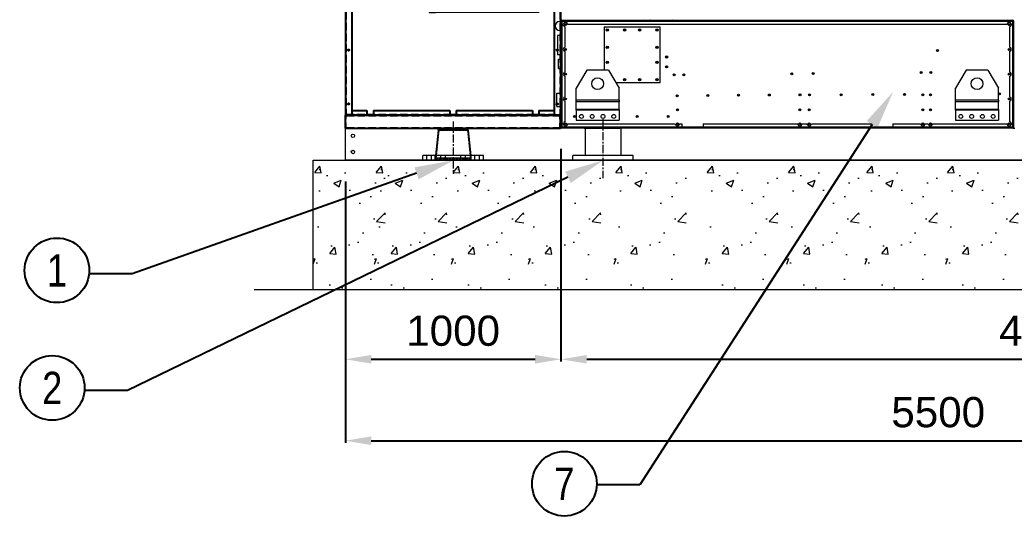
# Model space of a CAD drawing. Header units: millimetres. Extents: x -17070 to 41831, y -291348 to 30635.
# Drawn here: x 20507 to 25119, y 15622 to 17925 of the extents above; entities that cross this region are included whole.
import ezdxf
from ezdxf import colors
from ezdxf.entities.mleader import LeaderData, LeaderLine
from ezdxf.enums import TextEntityAlignment as Align
from ezdxf.math import Vec2, Vec3

# ---------------------------------------------------------------- set-up
doc = ezdxf.new("R2010")
doc.units = ezdxf.units.MM
for name, pattern in [('CENTER', [2, 1.25, -0.25, 0.25, -0.25]), ('DASHED', [15, 12, -3]), ('HIDDEN', [0.375, 0.25, -0.125])]:
    doc.linetypes.add(name, pattern=pattern)
for name, color, linetype in [('center', 1, 'CENTER'), ('냉각탑_dim', 1, 'Continuous'), ('냉각탑_text', 3, 'Continuous'), ('냉각탑_기초', 23, 'Continuous'), ('숨은선', 5, 'HIDDEN')]:
    doc.layers.add(name, color=color, linetype=linetype)
doc.styles.get("Standard").update_dxf_attribs({"font": 'arial.ttf'})
doc.dimstyles.new('1.40', dxfattribs={"dimscale": 20, "dimtxt": 1.5, "dimasz": 1, "dimexe": 0.5, "dimexo": 0.5, "dimgap": 0.5, "dimtad": 1, "dimdec": 0, "dimzin": 0, "dimdsep": 46, "dimtxsty": 'Standard', "dimcen": 0, "dimclrd": 2, "dimclre": 2, "dimclrt": 3, "dimadec": 0, "dimazin": 0, "dimtfac": 1, "dimtdec": 0, "dimtmove": 0, "dimatfit": 0, "dimfxl": 1, "dimtolj": 1, "dimtzin": 0, "dimlwd": -1, "dimlwe": -1, "dimarcsym": 0})

# ---------------------------------------------------------------- blocks, each defined once
blk = doc.blocks.new('*D364')
at = {"color": 2, "transparency": 16777216}
for p, q in [((23017.1, 17326.2), (23017.1, 16340.1)), ((22017.1, 17174.3), (22017.1, 16340.1)), ((22137.1, 16350.1), (22897.1, 16350.1))]:
    blk.add_line(p, q, dxfattribs=at)
for points in [[(22137.1, 16370.1), (22137.1, 16330.1), (22017.1, 16350.1)], [(22897.1, 16370.1), (22897.1, 16330.1), (23017.1, 16350.1)]]:
    blk.add_solid(points, dxfattribs=at)
at = {"layer": 'Defpoints', "color": 0, "transparency": 16777216}
for p in [(23017.1, 17426.2), (22017.1, 17274.3), (23017.1, 16350.1)]:
    blk.add_point(p, dxfattribs=at)
at = {"color": 3, "lineweight": 5, "transparency": 16777216, "insert": (22517.1, 16481.6), "char_height": 140, "attachment_point": 5}
blk.add_mtext('\\A1;1000', dxfattribs=at)
blk = doc.blocks.new('*D365')
at = {"color": 2, "transparency": 16777216}
for p, q in [((23017.1, 17326.2), (23017.1, 16340.1)), ((27517.1, 17174.3), (27517.1, 16340.1)), ((23137.1, 16350.1), (27397.1, 16350.1))]:
    blk.add_line(p, q, dxfattribs=at)
for points in [[(23137.1, 16370.1), (23137.1, 16330.1), (23017.1, 16350.1)], [(27397.1, 16370.1), (27397.1, 16330.1), (27517.1, 16350.1)]]:
    blk.add_solid(points, dxfattribs=at)
at = {"layer": 'Defpoints', "color": 0, "transparency": 16777216}
for p in [(23017.1, 17426.2), (27517.1, 17274.3), (27517.1, 16350.1)]:
    blk.add_point(p, dxfattribs=at)
at = {"color": 3, "lineweight": 5, "transparency": 16777216, "insert": (25267.1, 16481.6), "char_height": 140, "attachment_point": 5}
blk.add_mtext('\\A1;4500', dxfattribs=at)
blk = doc.blocks.new('*D361')
at = {"color": 2, "transparency": 16777216}
for p, q in [((22017.1, 17172.7), (22017.1, 15962.2)), ((27517.1, 17172.7), (27517.1, 15962.2)), ((22137.1, 15972.2), (27397.1, 15972.2))]:
    blk.add_line(p, q, dxfattribs=at)
for points in [[(22137.1, 15992.2), (22137.1, 15952.2), (22017.1, 15972.2)], [(27397.1, 15992.2), (27397.1, 15952.2), (27517.1, 15972.2)]]:
    blk.add_solid(points, dxfattribs=at)
at = {"layer": 'Defpoints', "color": 0, "transparency": 16777216}
for p in [(22017.1, 17272.7), (27517.1, 17272.7), (27517.1, 15972.2)]:
    blk.add_point(p, dxfattribs=at)
at = {"color": 3, "lineweight": 5, "transparency": 16777216, "insert": (24767.1, 16103.7), "char_height": 140, "attachment_point": 5}
blk.add_mtext('\\A1;5500', dxfattribs=at)
blk = doc.blocks.new('A$C61556EF2')
for p, q in [((0, 998), (1450, 998)), ((0, 0), (0, 998)), ((1450, 998), (2900, 998)), ((2900, 0), (2900, 998)), ((2880, 968), (2900, 968)), ((1425, 898), (2425, 898)), ((1425, 898), (1425, 868)), ((2425, 898), (2425, 868)), ((1425, 868), (1425, 418)), ((1425, 868), (2425, 868)), ((1450, 868), (2425, 868)), ((1450, 868), (1450, 418)), ((2400, 868), (2400, 418)), ((2425, 868), (2425, 418)), ((2880, 868), (2900, 868)), ((1425, 418), (2425, 418)), ((1425, 388), (1425, 418)), ((1450, 418), (2425, 418)), ((2425, 388), (2425, 418)), ((1425, 388), (2425, 388)), ((0, 0), (1450, 0)), ((1450, 0), (2900, 0)), ((2880, 30), (2900, 30))]:
    blk.add_line(p, q)
at = {"color": 5}
for p, q in [((0, 968), (1450, 968)), ((0, 968), (20, 968)), ((20, 898), (20, 968)), ((1450, 968), (2900, 968)), ((2880, 898), (2880, 968)), ((20, 898), (0, 898)), ((1.6, 868), (1.6, 898)), ((2880, 898), (2900, 898)), ((2898.4, 868), (2898.4, 898)), ((20, 868), (0, 868)), ((20, 514), (20, 868)), ((2880, 514), (2880, 868)), ((20, 514), (0, 514)), ((1.6, 484), (1.6, 514)), ((2880, 514), (2900, 514)), ((2898.4, 484), (2898.4, 514)), ((20, 484), (0, 484)), ((20, 130), (20, 484)), ((2880, 130), (2880, 484)), ((2880, 484), (2900, 484)), ((20, 130), (0, 130)), ((20, 100), (0, 100)), ((1.6, 100), (1.6, 130)), ((20, 30), (20, 100)), ((20, 30), (20, 100)), ((2880, 130), (2900, 130)), ((2880, 30), (2880, 100)), ((2880, 30), (2880, 100)), ((2880, 100), (2900, 100)), ((2898.4, 100), (2898.4, 130)), ((0, 30), (1450, 30)), ((1450, 30), (2900, 30))]:
    blk.add_line(p, q, dxfattribs=at)
for centre in [(50, 983), (300, 983), (550, 983), (800, 983), (1050, 983), (1300, 983), (1600, 983), (1850, 983), (2100, 983), (2350, 983), (2600, 983), (2850, 983), (1525, 888), (1725, 888), (1925, 888), (2125, 888), (2325, 888), (1430, 793), (2420, 793), (1430, 693), (2420, 693), (1430, 593), (2420, 593), (1430, 493), (2420, 493), (1525, 398), (1725, 398), (1925, 398), (2125, 398), (2325, 398), (50, 15), (300, 15), (550, 15), (800, 15), (1050, 15), (1286, 15), (1600, 15), (1850, 15), (2100, 15), (2350, 15), (2600, 15), (2850, 15)]:
    blk.add_circle(centre, 3)
at = {"layer": '숨은선', "ltscale": 4}
for p, q in [((0, 996.4), (1450, 996.4)), ((1.6, 898), (1.6, 998)), ((1450, 996.4), (2898.4, 996.4)), ((2898.4, 898), (2898.4, 998)), ((1.6, 514), (1.6, 868)), ((2898.4, 514), (2898.4, 868)), ((1.6, 30), (1.6, 484)), ((2898.4, 30), (2898.4, 484)), ((1.6, 1.6), (1.6, 100)), ((2898.4, 1.6), (2898.4, 100)), ((0, 1.6), (1450, 1.6)), ((1450, 1.6), (2898.4, 1.6))]:
    blk.add_line(p, q, dxfattribs=at)
blk = doc.blocks.new('1')
at = {"color": 0, "lineweight": 20}
for p, q in [((22017.1, 17274.3), (22017.1, 20422.7)), ((23020.6, 17422.7), (22017.1, 17422.7)), ((25113.6, 17422.7), (25121.8, 17422.7)), ((27517.1, 17274.3), (22017.1, 17274.3))]:
    blk.add_line(p, q, dxfattribs=at)
at = {"color": 7, "lineweight": 20, "ltscale": 0.003333}
for p, q in [((23017.1, 17917.8), (23011.1, 17917.8)), ((23017.1, 17875.1), (23011.1, 17875.1))]:
    blk.add_line(p, q, dxfattribs=at)
at = {"color": 7, "lineweight": 20, "ltscale": 0.010278}
for p, q in [((23017.1, 17919.2), (23017.1, 17900.7)), ((23019.1, 17900.7), (23019.1, 17919.2)), ((25113.6, 17900.7), (25113.6, 17919.2)), ((25115.1, 17919.2), (25115.1, 17900.7)), ((25117.1, 17900.7), (25117.1, 17919.2)), ((23017.1, 17444.7), (23017.1, 17426.2)), ((23019.1, 17426.2), (23019.1, 17444.7)), ((25113.6, 17426.2), (25113.6, 17444.7)), ((25115.1, 17444.7), (25115.1, 17426.2)), ((25117.1, 17426.2), (25117.1, 17444.7))]:
    blk.add_line(p, q, dxfattribs=at)
at = {"color": 7, "lineweight": 20, "ltscale": 0.001111}
for p, q in [((23019.1, 17919.2), (23017.1, 17919.2)), ((23020.6, 17902.7), (23020.6, 17900.7)), ((23166.5, 17922.7), (23166.5, 17924.7)), ((23255.6, 17922.7), (23255.6, 17924.7)), ((25117.1, 17919.2), (25115.1, 17919.2)), ((23020.6, 17444.7), (23020.6, 17442.7)), ((23017.1, 17426.2), (23019.1, 17426.2)), ((25115.1, 17426.2), (25117.1, 17426.2))]:
    blk.add_line(p, q, dxfattribs=at)
at = {"color": 7, "lineweight": 20, "ltscale": 0.253333}
for p, q in [((23017.1, 17900.7), (23017.1, 17444.7)), ((23020.6, 17900.7), (23020.6, 17444.7)), ((25113.6, 17444.7), (25113.6, 17900.7)), ((25117.1, 17444.7), (25117.1, 17900.7))]:
    blk.add_line(p, q, dxfattribs=at)
at = {"color": 7, "lineweight": 20, "ltscale": 0.001944}
for p, q in [((23017.1, 17900.7), (23020.6, 17900.7)), ((23020.6, 17919.2), (23020.6, 17922.7)), ((25113.6, 17919.2), (25113.6, 17922.7)), ((25117.1, 17900.7), (25113.6, 17900.7)), ((23017.1, 17444.7), (23020.6, 17444.7)), ((25117.1, 17444.7), (25113.6, 17444.7)), ((23020.6, 17426.2), (23020.6, 17422.7)), ((25113.6, 17426.2), (25113.6, 17422.7))]:
    blk.add_line(p, q, dxfattribs=at)
at = {"color": 7, "lineweight": 20, "ltscale": 0.000833333}
for p, q in [((23020.6, 17919.2), (23019.1, 17919.2)), ((25113.6, 17919.2), (25115.1, 17919.2)), ((23020.6, 17426.2), (23019.1, 17426.2)), ((25113.6, 17426.2), (25115.1, 17426.2))]:
    blk.add_line(p, q, dxfattribs=at)
at = {"color": 7, "lineweight": 20}
for p, q in [((23020.6, 17922.7), (25113.6, 17922.7)), ((23020.6, 17919.2), (25113.6, 17919.2)), ((25086.1, 17902.7), (23048.1, 17902.7)), ((25113.6, 17422.7), (23020.6, 17422.7)), ((25113.6, 17422.7), (23020.6, 17422.7))]:
    blk.add_line(p, q, dxfattribs=at)
at = {"color": 7, "lineweight": 20, "ltscale": 0.009167}
for p, q in [((23020.6, 17919.2), (23020.6, 17902.7)), ((25113.6, 17902.7), (25113.6, 17919.2)), ((23020.6, 17442.7), (23020.6, 17426.2)), ((23577.1, 17442.7), (23577.1, 17426.2)), ((23677.1, 17442.7), (23677.1, 17426.2)), ((24457.1, 17442.7), (24457.1, 17426.2)), ((24557.1, 17442.7), (24557.1, 17426.2)), ((25113.6, 17426.2), (25113.6, 17442.7))]:
    blk.add_line(p, q, dxfattribs=at)
at = {"color": 7, "lineweight": 20, "ltscale": 0.004167}
for p, q in [((23028.1, 17902.7), (23020.6, 17902.7)), ((25113.6, 17902.7), (25106.1, 17902.7)), ((23020.6, 17442.7), (23028.1, 17442.7)), ((25106.1, 17442.7), (25113.6, 17442.7))]:
    blk.add_line(p, q, dxfattribs=at)
at = {"color": 7, "lineweight": 20, "ltscale": 0.004279}
for p, q in [((23020.6, 17900.7), (23028.3, 17900.7)), ((25113.6, 17900.7), (25105.9, 17900.7)), ((23020.6, 17444.7), (23028.3, 17444.7)), ((25113.6, 17444.7), (25105.9, 17444.7))]:
    blk.add_line(p, q, dxfattribs=at)
at = {"color": 7, "lineweight": 20, "ltscale": 0.001115}
for p, q in [((23510.2, 17922.7), (23510.3, 17924.7)), ((23536.8, 17922.7), (23536.9, 17924.7)), ((23540.3, 17922.7), (23540.5, 17924.7)), ((23540.3, 17922.7), (23540.5, 17924.7)), ((24150.5, 17924.7), (24150.3, 17922.7)), ((24150.3, 17922.7), (24150.5, 17924.7)), ((24760.3, 17922.7), (24760.5, 17924.7)), ((24763.8, 17922.7), (24764, 17924.7)), ((24790.4, 17922.7), (24790.6, 17924.7))]:
    blk.add_line(p, q, dxfattribs=at)
at = {"color": 7, "lineweight": 20, "ltscale": 0.02475}
for p, q in [((23001.1, 17852.2), (23001.1, 17807.7)), ((23001.1, 17807.7), (23001.1, 17763.1))]:
    blk.add_line(p, q, dxfattribs=at)
at = {"color": 7, "lineweight": 20, "ltscale": 0.008889}
for p, q in [((23017.1, 17852.2), (23001.1, 17852.2)), ((23017.1, 17763.1), (23001.1, 17763.1))]:
    blk.add_line(p, q, dxfattribs=at)
at = {"color": 7, "lineweight": 20, "ltscale": 0.052833}
for p, q in [((23037.1, 17797.6), (23037.1, 17892.7)), ((25097.1, 17892.7), (25097.1, 17797.6)), ((23037.1, 17682.6), (23037.1, 17777.7)), ((25097.1, 17777.7), (25097.1, 17682.6)), ((23037.1, 17567.6), (23037.1, 17662.7)), ((25097.1, 17662.7), (25097.1, 17567.6)), ((23037.1, 17452.6), (23037.1, 17547.7)), ((25097.1, 17547.7), (25097.1, 17452.6))]:
    blk.add_line(p, q, dxfattribs=at)
at = {"color": 7, "lineweight": 20, "ltscale": 0.144444}
for p, q in [((23217.1, 17892.7), (23477.1, 17892.7)), ((23217.1, 17892.7), (23217.1, 17690.7)), ((23477.1, 17632.7), (23477.1, 17892.7)), ((23477.1, 17632.7), (23272, 17632.7))]:
    blk.add_line(p, q, dxfattribs=at)
at = {"color": 7, "lineweight": 20, "ltscale": 0.011861}
blk.add_line((23005.9, 17699.3), (23005.9, 17742), dxfattribs=at)
at = {"color": 7, "lineweight": 20, "ltscale": 0.006222}
for p, q in [((23005.9, 17742), (23017.1, 17742)), ((23005.9, 17699.3), (23017.1, 17699.3))]:
    blk.add_line(p, q, dxfattribs=at)
at = {"color": 7, "lineweight": 20, "ltscale": 0.003143}
blk.add_line((23037.1, 17675.5), (23037.1, 17669.8), dxfattribs=at)
at = {"color": 7, "lineweight": 20, "ltscale": 0.053832}
for p, q in [((23137.1, 17690.7), (23087.1, 17607.7)), ((24897.1, 17690.7), (24847.1, 17607.7)), ((24997.1, 17690.7), (25047.1, 17607.7))]:
    blk.add_line(p, q, dxfattribs=at)
at = {"color": 7, "lineweight": 20, "ltscale": 0.044444}
blk.add_line((23237.1, 17690.7), (23137.1, 17690.7), dxfattribs=at)
at = {"color": 7, "lineweight": 20, "ltscale": 0.016214}
blk.add_line((23237.1, 17690.7), (23287.1, 17607.7), dxfattribs=at)
at = {"color": 7, "lineweight": 20, "ltscale": 9.6213e-07}
blk.add_line((23502.1, 17706.7), (23502.1, 17706.7), dxfattribs=at)
at = {"color": 7, "lineweight": 20, "ltscale": 0.055556}
for p, q in [((24997.1, 17690.7), (24897.1, 17690.7)), ((23677.1, 17426.2), (23577.1, 17426.2)), ((24557.1, 17426.2), (24457.1, 17426.2)), ((24557.1, 17426.2), (24457.1, 17426.2))]:
    blk.add_line(p, q, dxfattribs=at)
at = {"color": 7, "lineweight": 20, "ltscale": 0.016806}
for p, q in [((22997.9, 17553.7), (22997.9, 17584)), ((22997.9, 17523.5), (22997.9, 17553.7))]:
    blk.add_line(p, q, dxfattribs=at)
at = {"color": 7, "lineweight": 20, "ltscale": 0.010667}
for p, q in [((22997.9, 17584), (23017.1, 17584)), ((22997.9, 17523.5), (23017.1, 17523.5))]:
    blk.add_line(p, q, dxfattribs=at)
at = {"color": 7, "lineweight": 20, "ltscale": 0.031187}
for p, q in [((23087.1, 17551.5), (23087.1, 17607.7)), ((23287.1, 17551.5), (23287.1, 17607.7)), ((24847.1, 17551.5), (24847.1, 17607.7)), ((25047.1, 17551.5), (25047.1, 17607.7))]:
    blk.add_line(p, q, dxfattribs=at)
at = {"color": 7, "lineweight": 20, "ltscale": 0.003919}
for p, q in [((23087.1, 17544.5), (23087.1, 17551.5)), ((23287.1, 17551.5), (23287.1, 17544.5)), ((24847.1, 17544.5), (24847.1, 17551.5)), ((25047.1, 17551.5), (25047.1, 17544.5))]:
    blk.add_line(p, q, dxfattribs=at)
at = {"color": 7, "lineweight": 20, "ltscale": 0.111111}
for p, q in [((23287.1, 17551.5), (23087.1, 17551.5)), ((23287.1, 17544.5), (23087.1, 17544.5)), ((25047.1, 17551.5), (24847.1, 17551.5)), ((25047.1, 17544.5), (24847.1, 17544.5)), ((23287.1, 17509.3), (23087.1, 17509.3)), ((23287.1, 17505.8), (23087.1, 17505.8)), ((25047.1, 17509.3), (24847.1, 17509.3)), ((25047.1, 17505.8), (24847.1, 17505.8)), ((23087.1, 17459.7), (23287.1, 17459.7)), ((24847.1, 17459.7), (25047.1, 17459.7))]:
    blk.add_line(p, q, dxfattribs=at)
at = {"color": 7, "lineweight": 20, "ltscale": 0.019545}
for p, q in [((23087.1, 17509.3), (23087.1, 17544.5)), ((23287.1, 17509.3), (23287.1, 17544.5)), ((24847.1, 17509.3), (24847.1, 17544.5)), ((25047.1, 17509.3), (25047.1, 17544.5))]:
    blk.add_line(p, q, dxfattribs=at)
for p, q in [((22017.1, 17440.7), (22017.1, 17482.7)), ((22017.1, 17482.7), (23015.1, 17482.7)), ((22017.1, 17422.7), (22017.1, 17482.7)), ((23015.1, 17422.7), (23015.1, 17482.7)), ((22017.1, 17422.7), (23015.1, 17422.7))]:
    blk.add_line(p, q)
at = {"color": 7, "lineweight": 20, "ltscale": 0.001959}
for p, q in [((23087.1, 17505.8), (23087.1, 17509.3)), ((23287.1, 17509.3), (23287.1, 17505.8)), ((24847.1, 17505.8), (24847.1, 17509.3)), ((25047.1, 17509.3), (25047.1, 17505.8))]:
    blk.add_line(p, q, dxfattribs=at)
at = {"color": 7, "lineweight": 20, "ltscale": 0.025612}
for p, q in [((23087.1, 17505.8), (23087.1, 17459.7)), ((23287.1, 17505.8), (23287.1, 17459.7)), ((24847.1, 17505.8), (24847.1, 17459.7)), ((25047.1, 17505.8), (25047.1, 17459.7))]:
    blk.add_line(p, q, dxfattribs=at)
at = {"color": 7, "lineweight": 20, "ltscale": 0.277222}
blk.add_line((23048.1, 17442.7), (23547.1, 17442.7), dxfattribs=at)
at = {"color": 7, "lineweight": 20, "ltscale": 0.005556}
blk.add_line((23567.1, 17442.7), (23577.1, 17442.7), dxfattribs=at)
at = {"color": 7, "lineweight": 20, "ltscale": 0.243333}
blk.add_line((23677.1, 17442.7), (24115.1, 17442.7), dxfattribs=at)
at = {"color": 7, "lineweight": 20, "ltscale": 0.013333}
blk.add_line((24135.1, 17442.7), (24159.1, 17442.7), dxfattribs=at)
at = {"color": 7, "lineweight": 20, "ltscale": 0.154444}
blk.add_line((24179.1, 17442.7), (24457.1, 17442.7), dxfattribs=at)
at = {"color": 7, "lineweight": 20, "ltscale": 0.071389}
blk.add_line((24557.1, 17442.7), (24685.6, 17442.7), dxfattribs=at)
at = {"color": 7, "lineweight": 20, "ltscale": 0.008333}
blk.add_line((24705.6, 17442.7), (24720.6, 17442.7), dxfattribs=at)
at = {"color": 7, "lineweight": 20, "ltscale": 0.191944}
blk.add_line((24740.6, 17442.7), (25086.1, 17442.7), dxfattribs=at)
at = {"color": 7, "lineweight": 13}
for p, q in [((22447.2, 17412.4), (22435.7, 17294.7)), ((22447.2, 17417.4), (22447.2, 17422.7)), ((22586.9, 17417.4), (22455.8, 17417.4)), ((22586.9, 17412.4), (22455.8, 17412.4)), ((22586.9, 17412.4), (22598.5, 17294.7)), ((22587, 17417.4), (22587, 17422.7)), ((22657.1, 17294.7), (22377.1, 17294.7)), ((22657.1, 17272.7), (22377.1, 17272.7))]:
    blk.add_line(p, q, dxfattribs=at)
at = {"color": 7, "linetype": 'DASHED', "lineweight": 13}
for p, q in [((22450.2, 17412.2), (22437.5, 17282.5)), ((22578.4, 17412.4), (22447.2, 17412.4)), ((22449.2, 17417.4), (22449.2, 17422.7)), ((22583.9, 17412.2), (22450.2, 17412.2)), ((22583.9, 17412.2), (22596.7, 17282.5)), ((22585, 17417.4), (22585, 17422.7)), ((22599.7, 17282.7), (22434.5, 17282.7)), ((22586.9, 17282.5), (22437.5, 17282.5)), ((22599.7, 17277.7), (22444.6, 17277.7)), ((22596.7, 17282.5), (22447.2, 17282.5))]:
    blk.add_line(p, q, dxfattribs=at)
at = {"color": 7, "lineweight": 13, "ltscale": 0.436875}
for p, q in [((22517.1, 17417.4), (22447.2, 17417.4)), ((22587, 17417.4), (22517.1, 17417.4))]:
    blk.add_line(p, q, dxfattribs=at)
at = {"color": 7, "lineweight": 13, "ltscale": 0.053443}
for p, q in [((22455.8, 17417.4), (22447.2, 17417.4)), ((22455.8, 17412.4), (22447.2, 17412.4))]:
    blk.add_line(p, q, dxfattribs=at)
at = {"color": 7, "lineweight": 13, "ltscale": 0.03125}
for p, q in [((22447.2, 17412.4), (22447.2, 17417.4)), ((22586.9, 17412.4), (22586.9, 17417.4))]:
    blk.add_line(p, q, dxfattribs=at)
at = {"color": 7, "linetype": 'DASHED', "lineweight": 13, "ltscale": 0.032169}
for p, q in [((22450.2, 17412.2), (22450.2, 17417.4)), ((22583.9, 17412.2), (22583.9, 17417.4))]:
    blk.add_line(p, q, dxfattribs=at)
at = {"color": 7, "linetype": 'DASHED', "lineweight": 13, "ltscale": 0.053443}
blk.add_line((22586.9, 17412.4), (22578.4, 17412.4), dxfattribs=at)
at = {"color": 7, "lineweight": 20, "ltscale": 0.309167}
for p, q in [((23577.1, 17426.2), (23020.6, 17426.2)), ((25113.6, 17426.2), (24557.1, 17426.2))]:
    blk.add_line(p, q, dxfattribs=at)
at = {"lineweight": 20}
blk.add_line((23125.1, 17422.7), (23290.3, 17422.7), dxfattribs=at)
at = {"color": 7, "lineweight": 20, "ltscale": 0.071111}
for p, q in [((23129.1, 17422.7), (23129.1, 17294.7)), ((23294.3, 17422.7), (23294.3, 17294.7))]:
    blk.add_line(p, q, dxfattribs=at)
at = {"color": 7, "lineweight": 20, "ltscale": 0.433333}
blk.add_line((24457.1, 17426.2), (23677.1, 17426.2), dxfattribs=at)
at = {"color": 7, "lineweight": 13, "ltscale": 0.1375}
for p, q in [((22377.1, 17272.7), (22377.1, 17294.7)), ((22657.1, 17272.7), (22657.1, 17294.7))]:
    blk.add_line(p, q, dxfattribs=at)
at = {"color": 7, "linetype": 'DASHED', "lineweight": 13, "ltscale": 0.1375}
for p, q in [((22395.2, 17272.7), (22395.2, 17294.7)), ((22417.2, 17272.7), (22417.2, 17294.7)), ((22434.1, 17272.7), (22434.1, 17294.7)), ((22460.2, 17272.7), (22460.2, 17294.7)), ((22482.2, 17272.7), (22482.2, 17294.7)), ((22552, 17272.7), (22552, 17294.7)), ((22574, 17272.7), (22574, 17294.7)), ((22600.1, 17272.7), (22600.1, 17294.7)), ((22617, 17272.7), (22617, 17294.7)), ((22639, 17272.7), (22639, 17294.7))]:
    blk.add_line(p, q, dxfattribs=at)
at = {"color": 7, "linetype": 'DASHED', "lineweight": 13, "ltscale": 0.075362}
for p, q in [((22435.7, 17294.7), (22434.5, 17282.7)), ((22598.5, 17294.7), (22599.7, 17282.7))]:
    blk.add_line(p, q, dxfattribs=at)
at = {"color": 7, "lineweight": 20, "ltscale": 0.149635}
for p, q in [((23341, 17294.7), (23071.7, 17294.7)), ((23341, 17272.7), (23071.7, 17272.7))]:
    blk.add_line(p, q, dxfattribs=at)
at = {"color": 7, "lineweight": 20, "ltscale": 0.012222}
for p, q in [((23071.7, 17272.7), (23071.7, 17294.7)), ((23351.7, 17272.7), (23351.7, 17294.7))]:
    blk.add_line(p, q, dxfattribs=at)
at = {"color": 7, "lineweight": 20, "ltscale": 0.00592}
for p, q in [((23351.7, 17294.7), (23341, 17294.7)), ((23351.7, 17272.7), (23341, 17272.7))]:
    blk.add_line(p, q, dxfattribs=at)
at = {"color": 7, "linetype": 'DASHED', "lineweight": 13, "ltscale": 0.03125}
for p, q in [((22434.5, 17277.7), (22434.5, 17282.7)), ((22599.7, 17277.7), (22599.7, 17282.7))]:
    blk.add_line(p, q, dxfattribs=at)
at = {"color": 7, "linetype": 'DASHED', "lineweight": 13, "ltscale": 0.063198}
blk.add_line((22444.6, 17277.7), (22434.5, 17277.7), dxfattribs=at)
at = {"color": 7, "linetype": 'DASHED', "lineweight": 13, "ltscale": 0.030331}
for p, q in [((22437.5, 17277.7), (22437.5, 17282.5)), ((22596.7, 17277.7), (22596.7, 17282.5))]:
    blk.add_line(p, q, dxfattribs=at)
at = {"color": 7, "lineweight": 20}
for centre, radius in [((23038.1, 17902.7), 4.5), ((23038.1, 17902.7), 3), ((25096.1, 17902.7), 4.5), ((25096.1, 17902.7), 3), ((23232.1, 17877.7), 5.5), ((23232.1, 17877.7), 3), ((23312.1, 17877.7), 5.5), ((23312.1, 17877.7), 3), ((23382.1, 17877.7), 5.5), ((23382.1, 17877.7), 3), ((23462.1, 17877.7), 5.5), ((23462.1, 17877.7), 3), ((23232.1, 17797.7), 5.5), ((23462.1, 17797.7), 5.5), ((23038.1, 17787.7), 4.5), ((23038.1, 17787.7), 3), ((23232.1, 17797.7), 3), ((23462.1, 17797.7), 3), ((23507.1, 17752.7), 5), ((23507.1, 17752.7), 3.5), ((24763.1, 17782.4), 4.5), ((24763.1, 17782.4), 3), ((25096.1, 17787.7), 4.5), ((25096.1, 17787.7), 3), ((23232.1, 17727.7), 5.5), ((23232.1, 17727.7), 3), ((23462.1, 17727.7), 5.5), ((23462.1, 17727.7), 3), ((23507.1, 17706.7), 5), ((23507.1, 17706.7), 3.5), ((23038.1, 17672.7), 4.5), ((23038.1, 17672.7), 3), ((23542.4, 17669.7), 4.5), ((23542.4, 17669.7), 3), ((23587.4, 17670.2), 4.5), ((23587.4, 17670.2), 3), ((24087.4, 17674.8), 4.5), ((24087.4, 17674.8), 3), ((24187.4, 17675.7), 4.5), ((24187.4, 17675.7), 3), ((24687.4, 17680.3), 4.5), ((24687.4, 17680.3), 3), ((24732.4, 17680.8), 4.5), ((24732.4, 17680.8), 3), ((25096.1, 17672.7), 4.5), ((25096.1, 17672.7), 3), ((23187.1, 17628.7), 27.5), ((23312.1, 17647.7), 5.5), ((23312.1, 17647.7), 3), ((23382.1, 17647.7), 5.5), ((23382.1, 17647.7), 3), ((23462.1, 17647.7), 5.5), ((23462.1, 17647.7), 3), ((24947.1, 17628.7), 27.5), ((23556.1, 17572.2), 4.5), ((23556.1, 17572.7), 3), ((23698.6, 17573.9), 4.5), ((23698.6, 17573.9), 3), ((23841.1, 17575), 4.5), ((23841.1, 17575), 3), ((23983.6, 17576.2), 4.5), ((23983.6, 17576.2), 3), ((24126, 17577.4), 4.5), ((24126, 17577.4), 3), ((24169.6, 17576.7), 4.5), ((24169.6, 17576.7), 3), ((24316.6, 17577.5), 4.5), ((24316.6, 17577.5), 3), ((24463.6, 17578.3), 4.5), ((24463.6, 17578.3), 3), ((24610.6, 17579.1), 4.5), ((24610.6, 17579.1), 3), ((24695.6, 17577.2), 4.5), ((24695.6, 17577.2), 3), ((24730.6, 17577.2), 4.5), ((24730.6, 17577.2), 3), ((25051.6, 17581.5), 4.5), ((25051.6, 17581.5), 3), ((23038.1, 17557.7), 4.5), ((23038.1, 17557.7), 3), ((25096.1, 17557.7), 4.5), ((25096.1, 17557.7), 3), ((23080.1, 17476.7), 4.5), ((23080.1, 17476.7), 3), ((23112.1, 17476.7), 9), ((23162.1, 17476.7), 9), ((23212.1, 17476.7), 9), ((23262.1, 17476.7), 9), ((23370.1, 17476.7), 4.5), ((23370.1, 17476.7), 3), ((23515.1, 17476.7), 4.5), ((23515.1, 17476.7), 3), ((23557.1, 17507.7), 4.5), ((23557.1, 17507.7), 3), ((24125.1, 17507.7), 4.5), ((24125.1, 17507.7), 3), ((24169.1, 17507.7), 4.5), ((24169.1, 17507.7), 3), ((24695.6, 17507.7), 4.5), ((24695.6, 17507.7), 3), ((24730.6, 17507.7), 4.5), ((24730.6, 17507.7), 3), ((24872.1, 17476.7), 9), ((24922.1, 17476.7), 9), ((24972.1, 17476.7), 9), ((25022.1, 17476.7), 9), ((23038.1, 17442.7), 4.5), ((23038.1, 17442.7), 3), ((23557.1, 17442.7), 4.5), ((23557.1, 17442.7), 3), ((24125.1, 17442.7), 4.5), ((24125.1, 17442.7), 3), ((24169.1, 17442.7), 4.5), ((24169.1, 17442.7), 3), ((24695.6, 17442.7), 4.5), ((24695.6, 17442.7), 3), ((24730.6, 17442.7), 4.5), ((24730.6, 17442.7), 3), ((25096.1, 17442.7), 4.5), ((25096.1, 17442.7), 3)]:
    blk.add_circle(centre, radius, dxfattribs=at)
at = {"lineweight": 20}
for centre in [(22052.1, 17386.8), (22052.1, 17311.8)]:
    blk.add_circle(centre, 8, dxfattribs=at)
at = {"color": 7, "lineweight": 20}
for centre, radius, start, end in [((23011.1, 17896.5), 21.4, 90, 270), ((23020.6, 17919.2), 3.5, 90, 180), ((23020.6, 17919.2), 1.5, 90, 180), ((23038.1, 17902.7), 10, 0, 180), ((23038.1, 17902.7), 10, 191.537, 264.2608), ((23055.6, 17919.2), 3.5, 89.755, 90), ((23419.9, 17932.7), 25, 198.6634, 203.5787), ((23419.9, 17932.7), 17, 208.0733, 216.0327), ((23419.9, 17932.7), 15, 212.2319, 221.8114), ((23419.9, 17932.7), 12.5, 219.7931, 233.1317), ((23419.9, 17932.7), 12.5, 306.8683, 320.2069), ((23419.9, 17932.7), 15, 318.1886, 327.7681), ((23419.9, 17932.7), 17, 323.9673, 331.9267), ((23419.9, 17932.7), 25, 336.4218, 341.3366), ((23428.9, 17920.7), 21.4, 5.3743, 10.7975), ((25078.6, 17919.2), 3.5, 90, 90.245), ((25096.1, 17902.7), 10, 0, 180), ((25096.1, 17902.7), 10, 275.7392, 348.463), ((25113.6, 17919.2), 3.5, 0, 90), ((25113.6, 17919.2), 1.5, 0, 90), ((23038.1, 17787.7), 10, 95.7392, 264.2608), ((25096.1, 17787.7), 10, 275.7392, 84.2608), ((23038.1, 17672.7), 10, 95.7392, 264.2608), ((25096.1, 17672.7), 10, 275.7392, 84.2608), ((23038.1, 17557.7), 10, 95.7392, 264.2608), ((25096.1, 17557.7), 10, 275.7392, 84.2608), ((23038.1, 17442.7), 10, 180, 0), ((23038.1, 17442.7), 10, 95.7392, 168.463), ((23557.1, 17442.7), 10, 180, 0), ((24125.1, 17442.7), 10, 180, 0), ((24169.1, 17442.7), 10, 180, 0), ((24695.6, 17442.7), 10, 180, 0), ((24730.6, 17442.7), 10, 180, 0), ((25096.1, 17442.7), 10, 180, 0), ((25096.1, 17442.7), 10, 11.537, 84.2608), ((23020.6, 17426.2), 3.5, 180, 270), ((23020.6, 17426.2), 1.5, 180, 270), ((25113.6, 17426.2), 1.5, 270, 0), ((25113.6, 17426.2), 3.5, 270, 0)]:
    blk.add_arc(centre, radius, start, end, dxfattribs=at)
at = {"layer": 'center', "lineweight": 20, "ltscale": 30}
for p, q in [((22517.1, 17452.7), (22517.1, 17210)), ((23211.7, 17464.4), (23211.7, 17190.5))]:
    blk.add_line(p, q, dxfattribs=at)
at = {"layer": '숨은선', "ltscale": 4}
for p, q in [((22018.7, 17424.3), (22018.7, 17481.1)), ((22018.7, 17481.1), (23013.5, 17481.1)), ((23013.5, 17424.3), (23013.5, 17481.1)), ((22018.7, 17424.3), (23013.5, 17424.3)), ((22037.1, 17422.7), (22037.1, 17424.3)), ((22436.1, 17422.7), (22436.1, 17424.3)), ((22995.1, 17422.7), (22995.1, 17424.3))]:
    blk.add_line(p, q, dxfattribs=at)
at = {"color": 2, "rotation": 270}
blk.add_blockref('A$C61556EF2', (22017.1, 20384.7), dxfattribs=at)

msp = doc.modelspace()

# ---------------------------------------------------------------- hatches: boundary and pattern name
at = {"layer": '냉각탑_기초', "lineweight": 20, "ltscale": 30}
h = msp.add_hatch(dxfattribs=at)
h.set_pattern_fill('AR-CONC', color=256, scale=50, style=0)
h.set_pattern_definition([(50, (7273.57, 733), (358.63, -31.376), [37.5, -412.5]), (355, (7273.57, 733), (-69.3757, 376.096), [30, -330]), (100.4514, (7303.46, 730.4), (289.2547, 344.72), [31.87, -350.571]), (46.1842, (7273.57, 833), (533.6205, -82.7595), [56.25, -618.75]), (96.6356, (7318.04, 826.1), (467.331, 487.059), [47.805, -525.856]), (351.1842, (7273.57, 833), (467.331, 487.059), [45, -495]), (21, (7323.57, 808), (298.4535, -201.3094), [37.5, -412.5]), (326, (7323.57, 808), (121.6577, 362.575), [30, -330]), (71.4514, (7348.44, 791.23), (420.1113, 161.265), [31.87, -350.571]), (37.5, (7273.57, 733), (6.0799, 166.4469), [0, -326, 0, -335, 0, -331.25]), (7.5, (7273.57, 733), (131.5348, 197.2059), [0, -191, 0, -318.5, 0, -126.25]), (327.5, (7162.07, 733), (266.9112, -11.2774), [0, -125, 0, -390, 0, -517.5]), (317.5, (7112.07, 733), (291.593, 50.0525), [0, -162.5, 0, -259, 0, -367.5])])
h.paths.add_polyline_path([(22202.1, 17274.3), (21867.1, 17274.3), (21867.1, 16674.3), (22202.1, 16674.3)])
h = msp.add_hatch(dxfattribs=at)
h.set_pattern_fill('AR-CONC', color=256, scale=50, style=0)
h.set_pattern_definition([(50, (7558.7, 733), (358.63, -31.376), [37.5, -412.5]), (355, (7558.7, 733), (-69.3757, 376.096), [30, -330]), (100.4514, (7588.57, 730.4), (289.2547, 344.72), [31.87, -350.571]), (46.1842, (7558.7, 833), (533.6205, -82.7595), [56.25, -618.75]), (96.6356, (7603.16, 826.1), (467.331, 487.059), [47.805, -525.856]), (351.1842, (7558.7, 833), (467.331, 487.059), [45, -495]), (21, (7608.7, 808), (298.4535, -201.3094), [37.5, -412.5]), (326, (7608.7, 808), (121.6577, 362.575), [30, -330]), (71.4514, (7633.56, 791.23), (420.1113, 161.265), [31.87, -350.571]), (37.5, (7558.69, 733), (6.0799, 166.4469), [0, -326, 0, -335, 0, -331.25]), (7.5, (7558.69, 733), (131.5348, 197.2059), [0, -191, 0, -318.5, 0, -126.25]), (327.5, (7447.19, 733), (266.9112, -11.2774), [0, -125, 0, -390, 0, -517.5]), (317.5, (7397.19, 733), (291.593, 50.0525), [0, -162.5, 0, -259, 0, -367.5])])
h.paths.add_polyline_path([(22487.2, 17274.3), (22152.2, 17274.3), (22152.2, 16674.3), (22487.2, 16674.3)])
h = msp.add_hatch(dxfattribs=at)
h.set_pattern_fill('AR-CONC', color=256, scale=50, style=0)
h.set_pattern_definition([(50, (7916.12, 733), (358.63, -31.376), [37.5, -412.5]), (355, (7916.1, 733), (-69.3757, 376.096), [30, -330]), (100.4514, (7946, 730.4), (289.2547, 344.72), [31.87, -350.571]), (46.1842, (7916.1, 833), (533.6205, -82.7595), [56.25, -618.75]), (96.6356, (7960.6, 826.1), (467.331, 487.059), [47.805, -525.856]), (351.1842, (7916.1, 833), (467.331, 487.059), [45, -495]), (21, (7966.12, 808), (298.4535, -201.3094), [37.5, -412.5]), (326, (7966.1, 808), (121.6577, 362.575), [30, -330]), (71.4514, (7991, 791.23), (420.1113, 161.265), [31.87, -350.571]), (37.5, (7916.12, 733), (6.0799, 166.4469), [0, -326, 0, -335, 0, -331.25]), (7.5, (7916.12, 733), (131.5348, 197.2059), [0, -191, 0, -318.5, 0, -126.25]), (327.5, (7804.62, 733), (266.9112, -11.2774), [0, -125, 0, -390, 0, -517.5]), (317.5, (7754.62, 733), (291.593, 50.0525), [0, -162.5, 0, -259, 0, -367.5])])
h.paths.add_polyline_path([(22844.6, 17274.3), (22509.6, 17274.3), (22509.6, 16674.3), (22844.6, 16674.3)])
h = msp.add_hatch(dxfattribs=at)
h.set_pattern_fill('AR-CONC', color=256, scale=50, style=0)
h.set_pattern_definition([(50, (8273.54, 733), (358.63, -31.376), [37.5, -412.5]), (355, (8273.54, 733), (-69.3757, 376.096), [30, -330]), (100.4514, (8303.43, 730.4), (289.2547, 344.72), [31.87, -350.571]), (46.1842, (8273.54, 833), (533.6205, -82.7595), [56.25, -618.75]), (96.6356, (8318, 826.1), (467.331, 487.059), [47.805, -525.856]), (351.1842, (8273.54, 833), (467.331, 487.059), [45, -495]), (21, (8323.54, 808), (298.4535, -201.3094), [37.5, -412.5]), (326, (8323.54, 808), (121.6577, 362.575), [30, -330]), (71.4514, (8348.4, 791.23), (420.1113, 161.265), [31.87, -350.571]), (37.5, (8273.54, 733), (6.0799, 166.4469), [0, -326, 0, -335, 0, -331.25]), (7.5, (8273.54, 733), (131.5348, 197.2059), [0, -191, 0, -318.5, 0, -126.25]), (327.5, (8162.04, 733), (266.9112, -11.2774), [0, -125, 0, -390, 0, -517.5]), (317.5, (8112.04, 733), (291.593, 50.0525), [0, -162.5, 0, -259, 0, -367.5])])
h.paths.add_polyline_path([(23202.1, 17274.3), (22867.1, 17274.3), (22867.1, 16674.3), (23202.1, 16674.3)])
h = msp.add_hatch(dxfattribs=at)
h.set_pattern_fill('AR-CONC', color=256, scale=50, style=0)
h.set_pattern_definition([(50, (8670, 733), (358.63, -31.376), [37.5, -412.5]), (355, (8670, 733), (-69.3757, 376.096), [30, -330]), (100.4514, (8699.9, 730.4), (289.2547, 344.72), [31.87, -350.571]), (46.1842, (8670, 833), (533.6205, -82.7595), [56.25, -618.75]), (96.6356, (8714.47, 826.1), (467.331, 487.059), [47.805, -525.856]), (351.1842, (8670, 833), (467.331, 487.059), [45, -495]), (21, (8720, 808), (298.4535, -201.3094), [37.5, -412.5]), (326, (8720, 808), (121.6577, 362.575), [30, -330]), (71.4514, (8744.87, 791.23), (420.1113, 161.265), [31.87, -350.571]), (37.5, (8670, 733), (6.0799, 166.4469), [0, -326, 0, -335, 0, -331.25]), (7.5, (8670, 733), (131.5348, 197.2059), [0, -191, 0, -318.5, 0, -126.25]), (327.5, (8558.5, 733), (266.9112, -11.2774), [0, -125, 0, -390, 0, -517.5]), (317.5, (8508.5, 733), (291.593, 50.0525), [0, -162.5, 0, -259, 0, -367.5])])
h.paths.add_polyline_path([(23598.5, 17274.3), (23263.5, 17274.3), (23263.5, 16674.3), (23598.5, 16674.3)])
h = msp.add_hatch(dxfattribs=at)
h.set_pattern_fill('AR-CONC', color=256, scale=50, style=0)
h.set_pattern_definition([(50, (9094.17, 733), (358.63, -31.376), [37.5, -412.5]), (355, (9094.17, 733), (-69.3757, 376.096), [30, -330]), (100.4514, (9124.06, 730.4), (289.2547, 344.72), [31.87, -350.571]), (46.1842, (9094.17, 833), (533.6205, -82.7595), [56.25, -618.75]), (96.6356, (9138.64, 826.1), (467.331, 487.059), [47.805, -525.856]), (351.1842, (9094.2, 833), (467.331, 487.059), [45, -495]), (21, (9144.17, 808), (298.4535, -201.3094), [37.5, -412.5]), (326, (9144.17, 808), (121.6577, 362.575), [30, -330]), (71.4514, (9169.05, 791.23), (420.1113, 161.265), [31.87, -350.571]), (37.5, (9094.17, 733), (6.0799, 166.4469), [0, -326, 0, -335, 0, -331.25]), (7.5, (9094.17, 733), (131.5348, 197.2059), [0, -191, 0, -318.5, 0, -126.25]), (327.5, (8982.67, 733), (266.9112, -11.2774), [0, -125, 0, -390, 0, -517.5]), (317.5, (8932.67, 733), (291.593, 50.0525), [0, -162.5, 0, -259, 0, -367.5])])
h.paths.add_polyline_path([(24022.7, 17274.3), (23687.7, 17274.3), (23687.7, 16674.3), (24022.7, 16674.3)])
h = msp.add_hatch(dxfattribs=at)
h.set_pattern_fill('AR-CONC', color=256, scale=50, style=0)
h.set_pattern_definition([(50, (9471.22, 733), (358.63, -31.376), [37.5, -412.5]), (355, (9471.22, 733), (-69.3757, 376.096), [30, -330]), (100.4514, (9501.1, 730.4), (289.2547, 344.72), [31.87, -350.571]), (46.1842, (9471.2, 833), (533.6205, -82.7595), [56.25, -618.75]), (96.6356, (9515.7, 826.1), (467.331, 487.059), [47.805, -525.856]), (351.1842, (9471.2, 833), (467.331, 487.059), [45, -495]), (21, (9521.22, 808), (298.4535, -201.3094), [37.5, -412.5]), (326, (9521.22, 808), (121.6577, 362.575), [30, -330]), (71.4514, (9546.1, 791.23), (420.1113, 161.265), [31.87, -350.571]), (37.5, (9471.22, 733), (6.0799, 166.4469), [0, -326, 0, -335, 0, -331.25]), (7.5, (9471.22, 733), (131.5348, 197.2059), [0, -191, 0, -318.5, 0, -126.25]), (327.5, (9359.72, 733), (266.9112, -11.2774), [0, -125, 0, -390, 0, -517.5]), (317.5, (9309.72, 733), (291.593, 50.0525), [0, -162.5, 0, -259, 0, -367.5])])
h.paths.add_polyline_path([(24399.7, 17274.3), (24064.7, 17274.3), (24064.7, 16674.3), (24399.7, 16674.3)])
h = msp.add_hatch(dxfattribs=at)
h.set_pattern_fill('AR-CONC', color=256, scale=50, style=0)
h.set_pattern_definition([(50, (9834.4, 733), (358.63, -31.376), [37.5, -412.5]), (355, (9834.4, 733), (-69.3757, 376.096), [30, -330]), (100.4514, (9864.3, 730.4), (289.2547, 344.72), [31.87, -350.571]), (46.1842, (9834.4, 833), (533.6205, -82.7595), [56.25, -618.75]), (96.6356, (9878.87, 826.1), (467.331, 487.059), [47.805, -525.856]), (351.1842, (9834.4, 833), (467.331, 487.059), [45, -495]), (21, (9884.4, 808), (298.4535, -201.3094), [37.5, -412.5]), (326, (9884.4, 808), (121.6577, 362.575), [30, -330]), (71.4514, (9909.28, 791.23), (420.1113, 161.265), [31.87, -350.571]), (37.5, (9834.4, 733), (6.0799, 166.4469), [0, -326, 0, -335, 0, -331.25]), (7.5, (9834.4, 733), (131.5348, 197.2059), [0, -191, 0, -318.5, 0, -126.25]), (327.5, (9722.9, 733), (266.9112, -11.2774), [0, -125, 0, -390, 0, -517.5]), (317.5, (9672.9, 733), (291.593, 50.0525), [0, -162.5, 0, -259, 0, -367.5])])
h.paths.add_polyline_path([(24762.9, 17274.3), (24427.9, 17274.3), (24427.9, 16674.3), (24762.9, 16674.3)])
h = msp.add_hatch(dxfattribs=at)
h.set_pattern_fill('AR-CONC', color=256, scale=50, style=0)
h.set_pattern_definition([(50, (10208.68, 733), (358.63, -31.376), [37.5, -412.5]), (355, (10208.68, 733), (-69.3757, 376.096), [30, -330]), (100.4514, (10238.56, 730.4), (289.2547, 344.72), [31.87, -350.571]), (46.1842, (10208.7, 833), (533.6205, -82.7595), [56.25, -618.75]), (96.6356, (10253.15, 826.1), (467.331, 487.059), [47.805, -525.856]), (351.1842, (10208.7, 833), (467.331, 487.059), [45, -495]), (21, (10258.68, 808), (298.4535, -201.3094), [37.5, -412.5]), (326, (10258.68, 808), (121.6577, 362.575), [30, -330]), (71.4514, (10283.55, 791.23), (420.1113, 161.265), [31.87, -350.571]), (37.5, (10208.68, 733), (6.0799, 166.4469), [0, -326, 0, -335, 0, -331.25]), (7.5, (10208.68, 733), (131.5348, 197.2059), [0, -191, 0, -318.5, 0, -126.25]), (327.5, (10097.18, 733), (266.9112, -11.2774), [0, -125, 0, -390, 0, -517.5]), (317.5, (10047.18, 733), (291.593, 50.0525), [0, -162.5, 0, -259, 0, -367.5])])
h.paths.add_polyline_path([(25137.2, 17274.3), (24802.2, 17274.3), (24802.2, 16674.3), (25137.2, 16674.3)])

# ---------------------------------------------------------------- linework, layer by layer
at = {"layer": '냉각탑_dim', "linetype": 'ByBlock', "lineweight": -3}
for centre in [(20679.5, 16762.7), (20657.4, 16217.2), (23032.9, 15772.4)]:
    msp.add_circle(centre, 150, dxfattribs=at)
at = {"layer": '냉각탑_기초', "lineweight": 20, "ltscale": 30}
for p, q in [((21867.1, 16674.3), (21867.1, 17274.3)), ((21867.1, 17274.3), (27667.1, 17274.3)), ((21593.7, 16674.3), (28119.9, 16674.3))]:
    msp.add_line(p, q, dxfattribs=at)

# ---------------------------------------------------------------- block references
msp.add_blockref('1', (0, 0))

# ---------------------------------------------------------------- texts
at = {"layer": '냉각탑_text', "width": 0.8}
for s, p in [('1', (20679.5, 16762.7)), ('2', (20657.4, 16217.2)), ('7', (23032.9, 15772.4))]:
    msp.add_text(s, height=150, dxfattribs=at).set_placement(p, align=Align.MIDDLE_CENTER)

# ---------------------------------------------------------------- dimensions: what is measured, and where the dimension line sits
at = {"lineweight": 5}
for base, p1, p2, picture, middle in [((23017.1, 16350.1), (22017.1, 17274.3), (23017.1, 17426.2), '*D364', (22517.1, 16481.6)), ((27517.1, 16350.1), (23017.1, 17426.2), (27517.1, 17274.3), '*D365', (25267.1, 16481.6)), ((27517.1, 15972.2), (22017.1, 17272.7), (27517.1, 17272.7), '*D361', (24767.1, 16103.7))]:
    dim = msp.add_linear_dim(base=base, p1=p1, p2=p2, dimstyle='1.40', override={"dimtxt": 7, "dimasz": 6, "dimexo": 5, "dimgap": 3}, dxfattribs=at)
    dim.commit()
    dim.dimension.update_dxf_attribs({"geometry": picture, "text_midpoint": middle})

# ---------------------------------------------------------------- leaders
at = {"layer": '냉각탑_dim', "lineweight": -3}
ml = msp.add_multileader_mtext('Standard', dxfattribs=at)
ml.set_content('')
ml.set_leader_properties(color=256)
ml.build(insert=Vec2(0, 0))
ml.multileader.update_dxf_attribs({"text_right_attachment_type": 6, "dogleg_length": 5, "arrow_head_size": 180, "scale": 30})
ctx = ml.context
ctx.base_point, ctx.scale, ctx.char_height, ctx.arrow_head_size, ctx.landing_gap_size, ctx.plane_origin = Vec3(23182.8, 15767.7), 30, 7.18, 180, 3.59, Vec3(24687.7, 16093.4)
ctx.right_attachment, ctx.text_align_type = 6, 2
notes = []
notes.append((ctx, [(0, (1, 1, 0), (23382.3, 15767.7), (-1, 0), 199.5, [(0, [(24557.7, 17590.4)], 0, [])])]))
ctx.mtext, ml.multileader.dxf.content_type = None, 0
ml = msp.add_multileader_mtext('Standard', dxfattribs=at)
ml.set_content('')
ml.set_leader_properties(color=256)
ml.build(insert=Vec2(0, 0))
ml.multileader.update_dxf_attribs({"text_right_attachment_type": 6, "dogleg_length": 5, "arrow_head_size": 180, "scale": 30})
ctx = ml.context
ctx.base_point, ctx.scale, ctx.char_height, ctx.arrow_head_size, ctx.landing_gap_size, ctx.plane_origin = Vec3(20807.3, 16205.3), 30, 7.18, 180, 3.59, Vec3(23341.7, 15775.7)
ctx.right_attachment, ctx.text_align_type = 6, 2
notes.append((ctx, [(0, (1, 1, 0), (21006.8, 16205.3), (-1, 0), 199.5, [(0, [(23211.7, 17272.7)], 0, [])])]))
ctx.mtext, ml.multileader.dxf.content_type = None, 0
ml = msp.add_multileader_mtext('Standard', dxfattribs=at)
ml.set_content('')
ml.set_leader_properties(color=256)
ml.build(insert=Vec2(0, 0))
ml.multileader.update_dxf_attribs({"text_right_attachment_type": 6, "dogleg_length": 5, "arrow_head_size": 180, "scale": 30})
ctx = ml.context
ctx.base_point, ctx.scale, ctx.char_height, ctx.arrow_head_size, ctx.landing_gap_size, ctx.plane_origin = Vec3(20828.7, 16747.2), 30, 7.18, 180, 3.59, Vec3(22647.2, 15775.7)
ctx.right_attachment, ctx.text_align_type = 6, 2
notes.append((ctx, [(0, (1, 1, 0), (21028.2, 16747.2), (-1, 0), 199.5, [(0, [(22517.1, 17272.7)], 0, [])])]))
ctx.mtext, ml.multileader.dxf.content_type = None, 0
for ctx, leaders in notes:
    for number, flags, end, landing, length, lines in leaders:
        leader = LeaderData()
        leader.index, (leader.has_last_leader_line, leader.has_dogleg_vector, leader.attachment_direction) = number, flags
        leader.last_leader_point, leader.dogleg_vector, leader.dogleg_length = Vec3(end), Vec3(landing), length
        for number, points, colour, breaks in lines:
            line = LeaderLine()
            line.index, line.vertices, line.color, line.breaks = number, Vec3.list(points), colors.encode_raw_color(colour), breaks
            leader.lines.append(line)
        ctx.leaders.append(leader)

doc.saveas('drawing.dxf')
